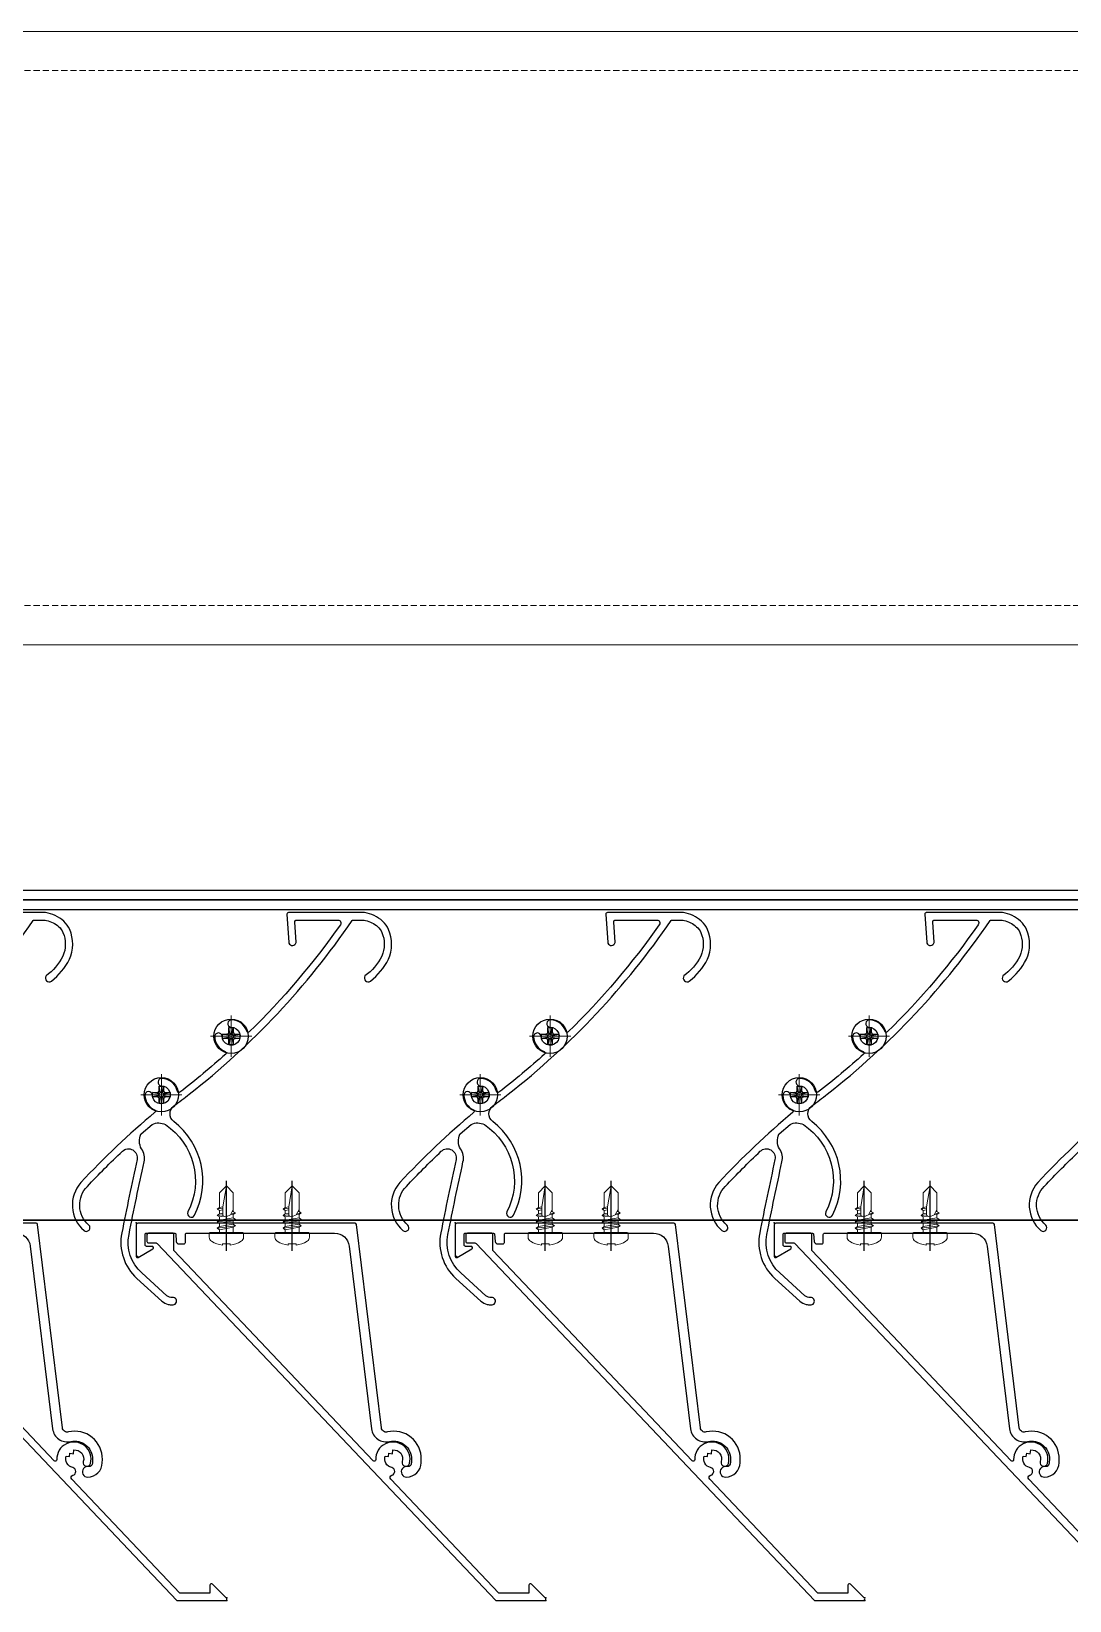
# Model space of a CAD drawing. Header units: millimetres. Extents: x -1379 to 1385823, y -4884429 to 548763.
# Drawn here: x 455478.6 to 455690.2, y -2440464.2 to -2440144.4 of the extents above; entities that cross this region are included whole.
import ezdxf
from ezdxf.xclip import XClip

# ---------------------------------------------------------------- set-up
doc = ezdxf.new("R2010")
doc.units = ezdxf.units.MM
doc.header["$XCLIPFRAME"] = 0
doc.set_wipeout_variables(frame=1)
doc.linetypes.add('CENTER', pattern=[50.8, 31.75, -6.35, 6.35, -6.35])
doc.linetypes.add('HIDDEN', pattern=[0.375, 0.25, -0.125])
for name, color, linetype in [('000 - EXISTING_STEEL-STRUCTURE_MAIN_COLOR_3', 7, 'Continuous'), ('000 - EXISTING_STEEL-STRUCTURE_SUB_COLOR_1', 7, 'Continuous'), ('000 - EXISTING_STEEL-STRUCTURE_WIPEOUT_', 7, 'Continuous'), ('010 - ASPG_ACCESSORIES_MAIN_COLOR_1', 7, 'Continuous'), ('010 - ASPG_EXTR_DEF_SUB', 7, 'Continuous'), ('010 - ASPG_EXTR_MAIN_COLOR_2', 7, 'Continuous'), ('010 - ASPG_FRAMING_MAIN_COLOR_2', 7, 'Continuous'), ('010 - ASPG_FRAMING_SUB_COLOR_2', 7, 'Continuous'), ('010 - ASPG_FRAMING_WIPEOUT_', 7, 'Continuous'), ('BOLT & SCREW', 7, 'Continuous'), ('Center Line', 7, 'CENTER')]:
    doc.layers.add(name, color=color, linetype=linetype)
doc.layers.add('12-GRID', color=7, linetype='CENTER', lineweight=13)
doc.layers.add('SCREW', color=7, linetype='Continuous', lineweight=5)

# ---------------------------------------------------------------- blocks, each defined once
blk = doc.blocks.new('PZG35-9D5')
at = {"layer": 'Center Line', "color": 7}
blk.add_line((0, 3.73), (0, -10.53), dxfattribs=at)
at = {"layer": 'SCREW', "color": 7}
for p, q in [((-1.4, 0), (-1.4, -1.09)), ((1.4, 0), (1.4, -0.59)), ((-1.85, -1.4), (1.85, -0.9)), ((-1.85, -1.4), (-1.4, -1.09)), ((-1.85, -1.4), (-1.4, -1.71)), ((-1.85, -2.7), (1.85, -2.2)), ((-1.85, -2.7), (-1.4, -2.39)), ((-1.85, -2.7), (-1.4, -3.01)), ((-1.4, -1.09), (1.4, -0.59)), ((-1.4, -1.71), (1.4, -1.21)), ((-1.4, -1.71), (-1.4, -2.39)), ((-1.4, -2.39), (1.4, -1.89)), ((-1.4, -3.01), (1.4, -2.51)), ((-1.4, -3.01), (-1.4, -3.69)), ((0.56, -3.34), (1.4, -3.19)), ((1.85, -0.9), (1.4, -0.59)), ((1.85, -0.9), (1.4, -1.21)), ((1.4, -1.21), (1.4, -1.89)), ((1.85, -2.2), (1.4, -1.89)), ((1.85, -2.2), (1.4, -2.51)), ((1.4, -2.51), (1.4, -3.19)), ((1.85, -3.5), (1.4, -3.19)), ((-1.85, -4), (-1.4, -3.69)), ((-1.85, -4), (-0.99, -3.88)), ((-1.85, -4), (-1.4, -4.31)), ((-1.4, -3.69), (-0.84, -3.59)), ((-1.4, -4.31), (-1.18, -4.27)), ((-1.4, -4.31), (-1.4, -8.1)), ((0.71, -3.65), (1.85, -3.5)), ((0.71, -3.93), (1.4, -3.81)), ((0.71, -4.61), (1.4, -4.49)), ((0.71, -4.95), (1.85, -4.8)), ((0.71, -5.23), (1.4, -5.11)), ((1.85, -3.5), (1.4, -3.81)), ((1.4, -3.81), (1.4, -4.49)), ((1.85, -4.8), (1.4, -4.49)), ((1.85, -4.8), (1.4, -5.11)), ((1.4, -5.11), (1.4, -8.1)), ((0, -9.5), (-1.4, -8.1)), ((0, -9.5), (1.4, -8.1))]:
    blk.add_line(p, q, dxfattribs=at)
blk.add_lwpolyline([(0, -9.5), (0.71, -5.23), (0.71, -3.6, 0.417657), (0.41, -3.3, 0.108102), (-0.84, -3.59), (-1.4, -4.7)], format="xyb", dxfattribs=at)
blk = doc.blocks.new('*U3139')
at = {"layer": 'SCREW', "color": 7}
blk.add_lwpolyline([(3.03, 1.78, 0.09906), (0.8, 2.55), (0.8, 2.27), (-0.8, 2.27), (-0.8, 2.55, 0.09906), (-3.03, 1.78, 0.266588), (-3.5, 0.96), (-3.5, 0.2, 0.414214), (-3.3, 0), (3.3, 0, 0.414214), (3.5, 0.2), (3.5, 0.96, 0.266588)], format="xyb", close=True, dxfattribs=at)
blk.add_blockref('PZG35-9D5', (0, 0), dxfattribs=at)
blk = doc.blocks.new('*U3144')
at = {"color": 7}
blk.add_point((0, 0), dxfattribs=at)
at = {"layer": '010 - ASPG_ACCESSORIES_MAIN_COLOR_1', "color": 7}
blk.add_lwpolyline([(-39.7, -0.6, 0.414214), (-40, -0.9), (-40, -7.37, 0.57735), (-39.65, -7.57), (-36.64, -5.83, 0.767327), (-36.79, -5.3), (-37.9, -5.3, -0.414214), (-38.2, -5), (-38.2, -2.8, -0.414214), (-38, -2.6), (-32.18, -2.6, -0.388879), (-31.98, -2.78), (-31.85, -4.34, 0.388879), (-31.35, -4.8), (-30.3, -4.8, 0.414214), (-30, -4.5), (-30, -2.9, -0.414214), (-29.7, -2.6), (0.41, -2.6, -0.378969), (3.39, -5.24), (7.95, -42.52, 0.446593), (11.62, -45.08, -0.489802), (16.08, -48.68), (16.06, -49.36, -0.18248), (15.8, -50.02, -0.267949), (15.33, -50.17, 1.122115), (15.1, -52.34, 0.405004), (18.06, -49.4), (18.08, -48.72, 0.489805), (11.16, -43.13, -0.446597), (9.94, -42.28), (4.87, -0.85, 0.364176), (4.57, -0.6)], format="xyb", close=True, dxfattribs=at)
at = {"layer": '010 - ASPG_EXTR_DEF_SUB', "color": 7}
for p in [(-40, -0.5), (43.44, -76.9), (43.44, -77.5)]:
    blk.add_point(p, dxfattribs=at)
at = {"layer": '010 - ASPG_EXTR_MAIN_COLOR_2', "color": 7}
blk.add_lwpolyline([(11.37, -48.15), (11.47, -47.44), (12.18, -47.56), (12.29, -46.79, -0.535538), (14.19, -49.17, 0.991572), (15.66, -49.58, 1.157025), (8.79, -48.77, -0.688558), (8.27, -48.99), (-17.14, -22.17), (-32.34, -6.13), (-32.34, -2.9, 0.414312), (-32.64, -2.6), (-37.54, -2.6, 0.414116), (-37.84, -2.9), (-37.84, -4.3, 0.414214), (-37.54, -4.6), (-35.99, -4.6, -0.205895), (-35.77, -4.69), (33.23, -77.5), (43.14, -77.5, 0.668179), (43.36, -76.99), (40.52, -74.15, 0.668179), (40.01, -74.36), (40.01, -76), (33.87, -76), (11.86, -52.78, -0.558354), (12.08, -51.95, 0.766275), (12.04, -50.39, -0.438583), (10.71, -48.05)], format="xyb", close=True, dxfattribs=at)
at = {"layer": 'SCREW', "color": 7, "rotation": 180}
for p in [(-21.65, -2.5), (-8.24, -2.5)]:
    blk.add_blockref('*U3139', p, dxfattribs=at)
blk = doc.blocks.new('*U3052')
at = {"color": 7}
blk.add_wipeout([(1440, 4), (60, 4), (60, 69.3), (1440, 69.3)], dxfattribs=at).dxf.layer = '010 - ASPG_FRAMING_WIPEOUT_'
at = {"layer": '010 - ASPG_FRAMING_MAIN_COLOR_2', "color": 7}
blk.add_lwpolyline([(1410, 69.3), (90, 69.3), (90, 6), (1410, 6)], close=True, dxfattribs=at)
at = {"layer": '010 - ASPG_FRAMING_SUB_COLOR_2', "color": 7}
for points in [[(1440, 4), (60, 4), (60, 69.3), (1440, 69.3)], [(60, 2), (60, 4), (1440, 4), (1440, 2)]]:
    blk.add_lwpolyline(points, close=True, dxfattribs=at)
at = {"color": 7, "rotation": 180}
for p in [(286.77, 69.3), (351.77, 69.3), (416.77, 69.3), (481.77, 69.3)]:
    blk.add_blockref('*U3144', p, dxfattribs=at)
blk = doc.blocks.new('*U3138')
at = {"layer": '12-GRID', "color": 7, "linetype": 'CENTER'}
for p, q in [((0, -6.2), (0, 2.2)), ((-4.2, -2), (4.2, -2))]:
    blk.add_line(p, q, dxfattribs=at)
at = {"layer": 'BOLT & SCREW', "color": 7}
for p, q in [((-0.55, -1.77), (-1.77, -1.56)), ((-0.55, -2.23), (-1.77, -2.44)), ((-0.46, -1.77), (-0.88, -1.56)), ((-0.46, -2.23), (-0.88, -2.44)), ((-0.23, -1.45), (-0.44, -0.23)), ((-0.23, -1.54), (-0.44, -1.12)), ((-0.23, -2.46), (-0.44, -2.88)), ((-0.23, -2.55), (-0.44, -3.77)), ((0.23, -1.45), (0.44, -0.23)), ((0.23, -1.54), (0.44, -1.12)), ((0.44, -2.88), (0.23, -2.46)), ((0.23, -2.55), (0.44, -3.77)), ((0.46, -1.77), (0.88, -1.56)), ((0.46, -2.23), (0.88, -2.44)), ((0.55, -1.77), (1.77, -1.56)), ((0.55, -2.23), (1.77, -2.44))]:
    blk.add_line(p, q, dxfattribs=at)
for points in [[(-1.77, -1.56), (-0.88, -1.56, 0.414214), (-0.44, -1.12), (-0.44, -0.23), (0.44, -0.23), (0.44, -1.12, 0.414214), (0.88, -1.56), (1.77, -1.56), (1.77, -2.44), (0.88, -2.44, 0.414214), (0.44, -2.88), (0.44, -3.77), (-0.44, -3.77), (-0.44, -2.88, 0.414214), (-0.88, -2.44), (-1.77, -2.44)], [(0.23, -2.46, -0.414214), (0.46, -2.23), (0.55, -2.23), (0.55, -1.77), (0.46, -1.77, -0.414214), (0.23, -1.54), (0.23, -1.45), (-0.23, -1.45), (-0.23, -1.54, -0.414214), (-0.46, -1.77), (-0.55, -1.77), (-0.55, -2.23), (-0.46, -2.23, -0.414214), (-0.23, -2.46), (-0.23, -2.55), (0.23, -2.55)]]:
    blk.add_lwpolyline(points, format="xyb", close=True, dxfattribs=at)
blk.add_circle((0, -2), 3.5, dxfattribs=at)
blk = doc.blocks.new('*U3025')
at = {"layer": '010 - ASPG_EXTR_DEF_SUB', "color": 7}
for p in [(910, 0), (975, 0), (1040, 0)]:
    blk.add_point(p, dxfattribs=at)
at = {"layer": '010 - ASPG_EXTR_MAIN_COLOR_2', "color": 7}
for points in [[(855.56, 33.07, 0.077048), (888.74, 68.44, -0.247674), (888.99, 68.57), (890.98, 68.57, -0.044131), (891.47, 68.5, -0.125846), (893.96, 67.21, -0.098851), (894.82, 66.03, -0.205828), (894.79, 61.2, -0.115116), (891.37, 57.18, 0.822373), (892.46, 56.1, 0.109185), (896.15, 60.56, 0.208323), (896.19, 66.64, 0.100528), (894.97, 68.32, 0.145116), (891.29, 70.07), (875.76, 70.07, 0.433659)], [(1108.56, 29.38, 0.030674), (1093.46, 15.06, 0.4171), (1094.11, 5.27, 0.935553), (1095.1, 6.41, -0.43441), (1094.8, 14.29, -0.014998), (1101.92, 21.45, -0.738349)]]:
    blk.add_lwpolyline(points, format="xyb", dxfattribs=at)
for points in [[(940.76, 70.07, 0.433659), (940.46, 69.75), (940.84, 63.96, 0.082069), (940.86, 63.87, 0.720654), (942.33, 63.97, 0.079224), (942.34, 64.07), (942.07, 68.14, -0.433659), (942.47, 68.57), (950.86, 68.57, -0.607385), (951.35, 67.62, -0.045829), (932.78, 45.76, -0.560492), (932.29, 45.89, 0.31786), (929.21, 48.24, 0.953288), (929.08, 46.72, -2.423004), (927.26, 44.89, 0.952315), (925.74, 44.76, 0.300821), (927.89, 41.76, -0.560492), (927.98, 41.25, -0.019425), (918.62, 33.46, -0.552501), (918.15, 33.64, 0.344461), (914.99, 36.3, 0.952015), (914.86, 34.78, -2.423186), (913.04, 32.95, 0.952015), (911.52, 32.82, 0.2854), (913.49, 29.89, -0.553378), (913.56, 29.38, 0.030674), (898.46, 15.06, 0.4171), (899.11, 5.27, 0.935553), (900.1, 6.41, -0.43441), (899.8, 14.29, -0.014998), (906.92, 21.45, -0.738349), (909.92, 19.76, 0.004917), (906.81, 4.8, 0.263611), (909.88, -4.46), (915, -9.08, 0.125884), (916.27, -9.75, 0.044275), (917.09, -9.87, 1.107655), (917.13, -8.33, -0.215596), (916.02, -7.99), (910.89, -3.35, -0.263611), (908.28, 4.51, -0.004855), (911.34, 19.26, 0.23396), (910.82, 21.95, -0.24081), (910.71, 24.9, -0.104157), (910.78, 25), (912.99, 26.93, -0.229021), (915.7, 26.89, -0.381721), (920.27, 9.07, 0.977382), (921.62, 8.41, 0.361105), (917.41, 27.5, -0.496126), (917.44, 30.69, 0.003188), (919.06, 31.9, -0.002827), (920.56, 33.07, 0.077048), (953.74, 68.44, -0.247674), (953.99, 68.57), (955.98, 68.57, -0.044131), (956.47, 68.5, -0.125846), (958.96, 67.21, -0.098851), (959.82, 66.03, -0.205828), (959.79, 61.2, -0.115116), (956.37, 57.18, 0.822373), (957.46, 56.1, 0.109185), (961.15, 60.56, 0.208323), (961.19, 66.64, 0.100528), (959.97, 68.32, 0.145116), (956.29, 70.07)], [(1005.76, 70.07, 0.433659), (1005.46, 69.75), (1005.84, 63.96, 0.082069), (1005.86, 63.87, 0.720654), (1007.33, 63.97, 0.079224), (1007.34, 64.07), (1007.07, 68.14, -0.433659), (1007.47, 68.57), (1015.86, 68.57, -0.607385), (1016.35, 67.62, -0.045829), (997.78, 45.76, -0.560492), (997.29, 45.89, 0.31786), (994.21, 48.24, 0.953288), (994.08, 46.72, -2.423004), (992.26, 44.89, 0.952315), (990.74, 44.76, 0.300821), (992.89, 41.76, -0.560492), (992.98, 41.25, -0.019425), (983.62, 33.46, -0.552501), (983.15, 33.64, 0.344461), (979.99, 36.3, 0.952015), (979.86, 34.78, -2.423186), (978.04, 32.95, 0.952015), (976.52, 32.82, 0.2854), (978.49, 29.89, -0.553378), (978.56, 29.38, 0.030674), (963.46, 15.06, 0.4171), (964.11, 5.27, 0.935553), (965.1, 6.41, -0.43441), (964.8, 14.29, -0.014998), (971.92, 21.45, -0.738349), (974.92, 19.76, 0.004917), (971.81, 4.8, 0.263611), (974.88, -4.46), (980, -9.08, 0.125884), (981.27, -9.75, 0.044275), (982.09, -9.87, 1.107655), (982.13, -8.33, -0.215596), (981.02, -7.99), (975.89, -3.35, -0.263611), (973.28, 4.51, -0.004855), (976.34, 19.26, 0.23396), (975.82, 21.95, -0.24081), (975.71, 24.9, -0.104157), (975.78, 25), (977.99, 26.93, -0.229021), (980.7, 26.89, -0.381721), (985.27, 9.07, 0.977382), (986.62, 8.41, 0.361105), (982.41, 27.5, -0.496126), (982.44, 30.69, 0.003188), (984.06, 31.9, -0.002827), (985.56, 33.07, 0.077048), (1018.74, 68.44, -0.247674), (1018.99, 68.57), (1020.98, 68.57, -0.044131), (1021.47, 68.5, -0.125846), (1023.96, 67.21, -0.098851), (1024.82, 66.03, -0.205828), (1024.79, 61.2, -0.115116), (1021.37, 57.18, 0.822373), (1022.46, 56.1, 0.109185), (1026.15, 60.56, 0.208323), (1026.19, 66.64, 0.100528), (1024.97, 68.32, 0.145116), (1021.29, 70.07)], [(1070.76, 70.07, 0.433659), (1070.46, 69.75), (1070.84, 63.96, 0.082069), (1070.86, 63.87, 0.720654), (1072.33, 63.97, 0.079224), (1072.34, 64.07), (1072.07, 68.14, -0.433659), (1072.47, 68.57), (1080.86, 68.57, -0.607385), (1081.35, 67.62, -0.045829), (1062.78, 45.76, -0.560492), (1062.29, 45.89, 0.31786), (1059.21, 48.24, 0.953288), (1059.08, 46.72, -2.423004), (1057.26, 44.89, 0.952315), (1055.74, 44.76, 0.300821), (1057.89, 41.76, -0.560492), (1057.98, 41.25, -0.019425), (1048.62, 33.46, -0.552501), (1048.15, 33.64, 0.344461), (1044.99, 36.3, 0.952015), (1044.86, 34.78, -2.423186), (1043.04, 32.95, 0.952015), (1041.52, 32.82, 0.2854), (1043.49, 29.89, -0.553378), (1043.56, 29.38, 0.030674), (1028.46, 15.06, 0.4171), (1029.11, 5.27, 0.935553), (1030.1, 6.41, -0.43441), (1029.8, 14.29, -0.014998), (1036.92, 21.45, -0.738349), (1039.92, 19.76, 0.004917), (1036.81, 4.8, 0.263611), (1039.88, -4.46), (1045, -9.08, 0.125884), (1046.27, -9.75, 0.044275), (1047.09, -9.87, 1.107655), (1047.13, -8.33, -0.215596), (1046.02, -7.99), (1040.89, -3.35, -0.263611), (1038.28, 4.51, -0.004855), (1041.34, 19.26, 0.23396), (1040.82, 21.95, -0.24081), (1040.71, 24.9, -0.104157), (1040.78, 25), (1042.99, 26.93, -0.229021), (1045.7, 26.89, -0.381721), (1050.27, 9.07, 0.977382), (1051.62, 8.41, 0.361105), (1047.41, 27.5, -0.496126), (1047.44, 30.69, 0.003188), (1049.06, 31.9, -0.002827), (1050.56, 33.07, 0.077048), (1083.74, 68.44, -0.247674), (1083.99, 68.57), (1085.98, 68.57, -0.044131), (1086.47, 68.5, -0.125846), (1088.96, 67.21, -0.098851), (1089.82, 66.03, -0.205828), (1089.79, 61.2, -0.115116), (1086.37, 57.18, 0.822373), (1087.46, 56.1, 0.109185), (1091.15, 60.56, 0.208323), (1091.19, 66.64, 0.100528), (1089.97, 68.32, 0.145116), (1086.29, 70.07)]]:
    blk.add_lwpolyline(points, format="xyb", close=True, dxfattribs=at)
at = {"color": 7, "rotation": 179.999999999989}
for p in [(929.09, 42.89), (994.09, 42.89), (1059.09, 42.89), (914.87, 30.95), (979.87, 30.95), (1044.87, 30.95)]:
    blk.add_blockref('*U3138', p, dxfattribs=at)
blk = doc.blocks.new('*U3117')
at = {"color": 7}
blk.add_wipeout([(-2236.2, 0), (-2236.2, -125), (2637.54, -125), (2637.54, 0)], dxfattribs=at).dxf.layer = '000 - EXISTING_STEEL-STRUCTURE_WIPEOUT_'
at = {"layer": '000 - EXISTING_STEEL-STRUCTURE_MAIN_COLOR_3', "color": 7, "lineweight": 0}
blk.add_lwpolyline([(-2236.2, 0), (-2236.2, -125), (2637.54, -125), (2637.54, 0), (-2236.2, 0)], close=True, dxfattribs=at)
at = {"layer": '000 - EXISTING_STEEL-STRUCTURE_SUB_COLOR_1', "color": 7, "linetype": 'HIDDEN', "lineweight": 0, "ltscale": 5}
for p, q in [((2637.54, -8), (-2236.2, -8)), ((2637.54, -117), (-2236.2, -117))]:
    blk.add_line(p, q, dxfattribs=at)

msp = doc.modelspace()

# ---------------------------------------------------------------- block references
at = {"color": 7}
ref = msp.add_blockref('*U3117', (455956.8, -2440144.39), dxfattribs=at)
XClip(ref).set_block_clipping_path([(-1846.6746462034, -447.400025005), (1846.6746462031, 668.092081307)])

# ---------------------------------------------------------------- next in the draw order: block references
at = {"color": 7, "rotation": 180}
msp.add_blockref('*U3052', (455956.8, -2440317.39), dxfattribs=at)

# ---------------------------------------------------------------- next in the draw order: block references
at = {"color": 7}
msp.add_blockref('*U3025', (454590.26, -2440394.06), dxfattribs=at)

doc.saveas('drawing.dxf')
